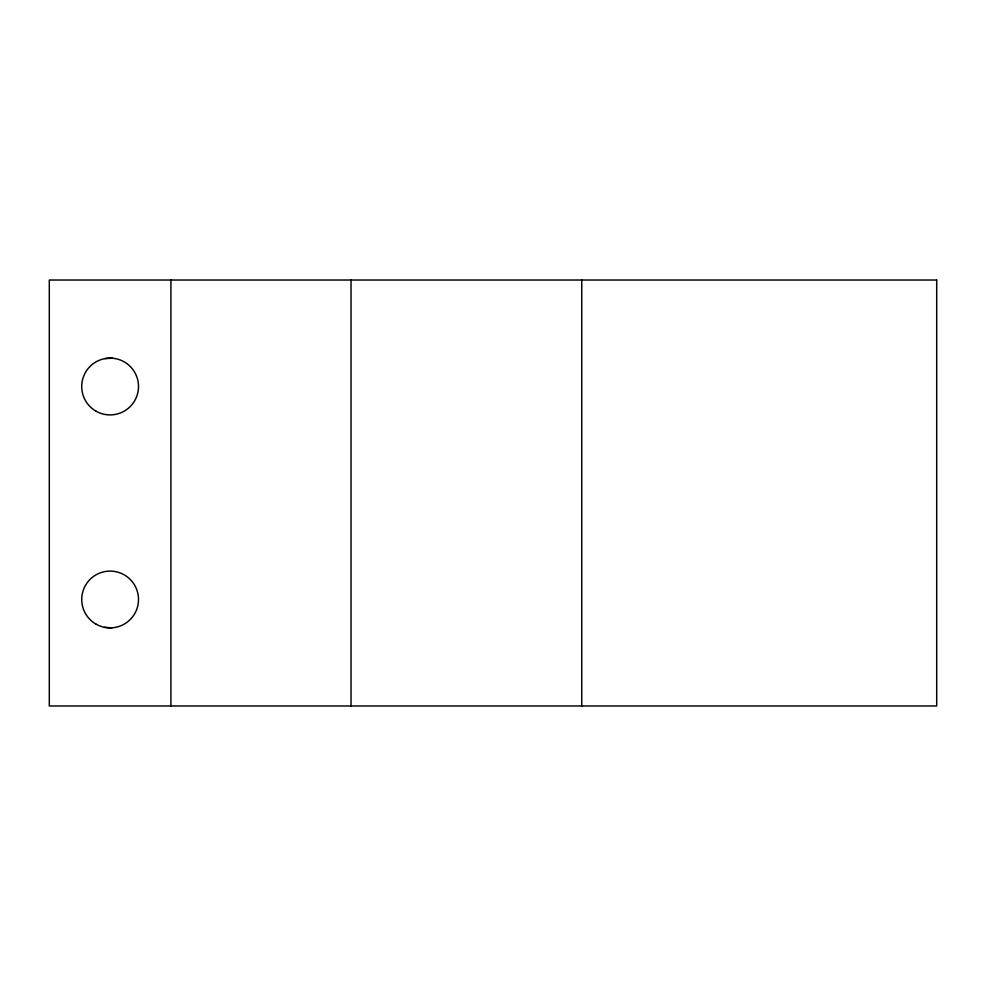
<?xml version="1.0" encoding="UTF-8"?>
<svg xmlns="http://www.w3.org/2000/svg" width="986" height="986" viewBox="0 0 986 986"><rect width="100%" height="100%" fill="white"/><g stroke="black" fill="none" stroke-linecap="round" stroke-linejoin="round"><path stroke-width="1.48" d="M105.046 358.571L112.453 358.214M104.504 627.33L111.911 627.823M581.74 280.024L581.74 705.976M351.016 280.024L351.016 705.976M170.911 280.024L170.911 705.976M936.7 280.024L49.3 280.024L49.3 705.976L936.7 705.976L936.7 280.024M95.913 411.1A28.397 28.397 0 0 0 138.508 386.512A28.397 28.397 0 0 0 95.913 361.924A28.397 28.397 0 0 0 95.913 411.1M95.913 624.076A28.397 28.397 0 0 0 138.508 599.488A28.397 28.397 0 0 0 95.913 574.9A28.397 28.397 0 0 0 95.913 624.076"/></g></svg>
